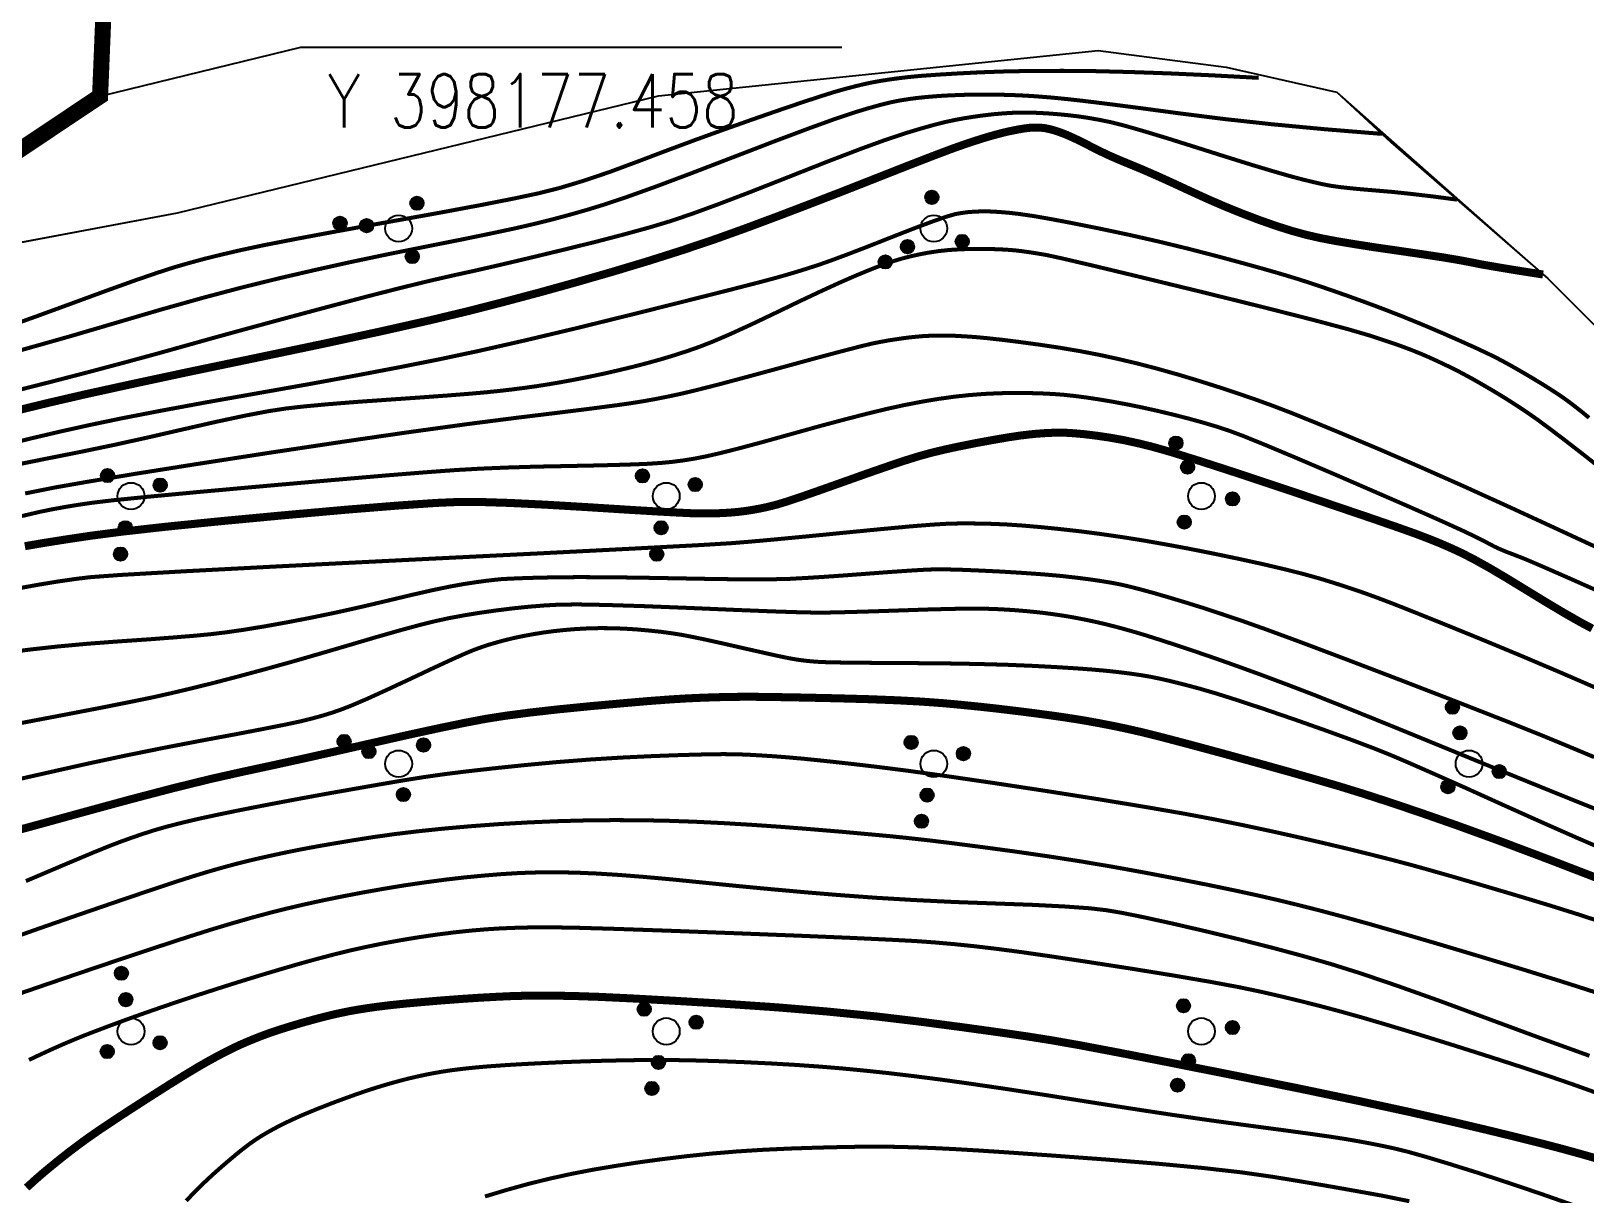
# Model space of a CAD drawing. Extents: x 396500 to 398250, y 1005980 to 1008200.
# Drawn here: x 398176.17 to 398205.2, y 1007876 to 1007897.73 of the extents above; entities that cross this region are included whole.
import ezdxf
from ezdxf.enums import TextEntityAlignment as Align

# ---------------------------------------------------------------- set-up
doc = ezdxf.new("R2010")
doc.units = 0
doc.header["$LTSCALE"] = 0.5
doc.layers.get('0').update_dxf_attribs({"linetype": 'CONTINUOUS'})
doc.layers.add('ASSIST', color=7, linetype='CONTINUOUS', plot=False)
for name, color, linetype in [('DGX', 2, 'CONTINUOUS'), ('DMTZ', 3, 'CONTINUOUS'), ('ZBTZ', 3, 'CONTINUOUS'), ('用地红线', 1, 'CONTINUOUS')]:
    doc.layers.add(name, color=color, linetype=linetype)
doc.styles.add('HZ', font='rs.shx', dxfattribs={"width": 0.8, "bigfont": 'hztxt.shx'})
doc.linetypes.add('10421', pattern='A,2,[150,AAA.SHX,S=1,R=0,X=0,Y=1],1e-11', length=2)
doc.linetypes.add('1161', pattern='A,0,[149,AAA.SHX,S=0.15,R=0,X=0,Y=0],-1.6', length=1.6)

# ---------------------------------------------------------------- blocks, each defined once
blk = doc.blocks.new('*U110')
at = {"linetype": 'Continuous'}
for points in [[(-0.238, 2.277), (-0.202, 2.053), (-0.202, 2.347)], [(-0.202, 2.347), (-0.147, 1.998), (-0.147, 2.402)], [(-0.147, 1.998), (-0.202, 2.347), (-0.202, 2.053)], [(-0.147, 2.402), (-0.077, 1.962), (-0.077, 2.438)], [(-0.077, 1.962), (-0.147, 2.402), (-0.147, 1.998)], [(-0.077, 2.438), (0, 1.95), (0, 2.45)], [(0, 1.95), (-0.077, 2.438), (-0.077, 1.962)], [(0, 2.45), (0.077, 1.962), (0.077, 2.438)], [(0.077, 1.962), (0, 2.45), (0, 1.95)], [(0.077, 2.438), (0.147, 1.998), (0.147, 2.402)], [(0.147, 1.998), (0.077, 2.438), (0.077, 1.962)], [(0.147, 2.402), (0.202, 2.053), (0.202, 2.347)], [(0.202, 2.053), (0.147, 2.402), (0.147, 1.998)], [(0.202, 2.347), (0.238, 2.123), (0.238, 2.277)], [(0.238, 2.123), (0.202, 2.347), (0.202, 2.053)], [(-0.25, 2.2), (-0.238, 2.123), (-0.238, 2.277)], [(-0.202, 2.053), (-0.238, 2.277), (-0.238, 2.123)], [(0.25, 2.2), (0.238, 2.277), (0.238, 2.123)]]:
    blk.add_solid(points, dxfattribs=at)
blk = doc.blocks.new('*U109')
at = {"linetype": 'Continuous'}
for points in [[(-0.25, 1.2), (-0.238, 1.123), (-0.238, 1.277)], [(-0.238, 1.277), (-0.202, 1.053), (-0.202, 1.347)], [(-0.202, 1.053), (-0.238, 1.277), (-0.238, 1.123)], [(-0.202, 1.347), (-0.147, 0.998), (-0.147, 1.402)], [(-0.147, 0.998), (-0.202, 1.347), (-0.202, 1.053)], [(-0.147, 1.402), (-0.077, 0.962), (-0.077, 1.438)], [(-0.077, 0.962), (-0.147, 1.402), (-0.147, 0.998)], [(-0.077, 1.438), (0, 0.95), (0, 1.45)], [(0, 0.95), (-0.077, 1.438), (-0.077, 0.962)], [(0, 1.45), (0.077, 0.962), (0.077, 1.438)], [(0.077, 0.962), (0, 1.45), (0, 0.95)], [(0.077, 1.438), (0.147, 0.998), (0.147, 1.402)], [(0.147, 0.998), (0.077, 1.438), (0.077, 0.962)], [(0.147, 1.402), (0.202, 1.053), (0.202, 1.347)], [(0.202, 1.053), (0.147, 1.402), (0.147, 0.998)], [(0.202, 1.347), (0.238, 1.123), (0.238, 1.277)], [(0.238, 1.123), (0.202, 1.347), (0.202, 1.053)], [(0.25, 1.2), (0.238, 1.277), (0.238, 1.123)]]:
    blk.add_solid(points, dxfattribs=at)
blk = doc.blocks.new('*U108')
at = {"linetype": 'Continuous'}
for points in [[(-1.25, -0.6), (-1.238, -0.677), (-1.238, -0.523)], [(-1.238, -0.523), (-1.202, -0.747), (-1.202, -0.453)], [(-1.202, -0.747), (-1.238, -0.523), (-1.238, -0.677)], [(-1.202, -0.453), (-1.147, -0.802), (-1.147, -0.398)], [(-1.147, -0.802), (-1.202, -0.453), (-1.202, -0.747)], [(-1.147, -0.398), (-1.077, -0.838), (-1.077, -0.362)], [(-1.077, -0.838), (-1.147, -0.398), (-1.147, -0.802)], [(-1.077, -0.362), (-1, -0.85), (-1, -0.35)], [(-1, -0.85), (-1.077, -0.362), (-1.077, -0.838)], [(-1, -0.35), (-0.923, -0.838), (-0.923, -0.362)], [(-0.923, -0.838), (-1, -0.35), (-1, -0.85)], [(-0.923, -0.362), (-0.853, -0.802), (-0.853, -0.398)], [(-0.853, -0.802), (-0.923, -0.362), (-0.923, -0.838)], [(-0.853, -0.398), (-0.798, -0.747), (-0.798, -0.453)], [(-0.798, -0.747), (-0.853, -0.398), (-0.853, -0.802)], [(-0.798, -0.453), (-0.762, -0.677), (-0.762, -0.523)], [(-0.762, -0.677), (-0.798, -0.453), (-0.798, -0.747)], [(-0.75, -0.6), (-0.762, -0.523), (-0.762, -0.677)]]:
    blk.add_solid(points, dxfattribs=at)
blk = doc.blocks.new('*U107')
at = {"linetype": 'Continuous'}
for points in [[(0.75, -0.6), (0.762, -0.677), (0.762, -0.523)], [(0.762, -0.523), (0.798, -0.747), (0.798, -0.453)], [(0.798, -0.747), (0.762, -0.523), (0.762, -0.677)], [(0.798, -0.453), (0.853, -0.802), (0.853, -0.398)], [(0.853, -0.802), (0.798, -0.453), (0.798, -0.747)], [(0.853, -0.398), (0.923, -0.838), (0.923, -0.362)], [(0.923, -0.838), (0.853, -0.398), (0.853, -0.802)], [(0.923, -0.362), (1, -0.85), (1, -0.35)], [(1, -0.85), (0.923, -0.362), (0.923, -0.838)], [(1, -0.35), (1.077, -0.838), (1.077, -0.362)], [(1.077, -0.838), (1, -0.35), (1, -0.85)], [(1.077, -0.362), (1.147, -0.802), (1.147, -0.398)], [(1.147, -0.802), (1.077, -0.362), (1.077, -0.838)], [(1.147, -0.398), (1.202, -0.747), (1.202, -0.453)], [(1.202, -0.747), (1.147, -0.398), (1.147, -0.802)], [(1.202, -0.453), (1.238, -0.677), (1.238, -0.523)], [(1.238, -0.677), (1.202, -0.453), (1.202, -0.747)], [(1.25, -0.6), (1.238, -0.523), (1.238, -0.677)]]:
    blk.add_solid(points, dxfattribs=at)
blk = doc.blocks.new('gc160')
for centre, radius in [((0, 2.2), 0.25), ((0, 1.2), 0.25), ((0, 0), 0.5), ((-1, -0.6), 0.25), ((1, -0.6), 0.25)]:
    blk.add_circle(centre, radius)
at = {"linetype": 'Continuous'}
for name in ['*U110', '*U109', '*U108', '*U107']:
    blk.add_blockref(name, (0, 0), dxfattribs=at)

msp = doc.modelspace()

# ---------------------------------------------------------------- linework, layer by layer
at = {"layer": 'ASSIST', "linetype": '1161', "flags": 128}
msp.add_lwpolyline([(398142.02, 1007800), (398142.399, 1007801.54), (398142.633, 1007802.773), (398142.931, 1007803.579), (398144.715, 1007805.754), (398145.584, 1007806.956), (398146.799, 1007807.848), (398147.861, 1007808.093), (398149.129, 1007808.343), (398150.764, 1007808.784), (398151.939, 1007809.304), (398152.806, 1007810.069), (398152.944, 1007810.789), (398152.788, 1007811.606), (398151.833, 1007813.402), (398150.283, 1007816.089), (398149.271, 1007817.523), (398148.366, 1007819.301), (398147.802, 1007820.892), (398147.709, 1007822.194), (398147.751, 1007823.22), (398147.993, 1007825.125), (398148.563, 1007828.764), (398148.89, 1007831.01), (398148.677, 1007833.131), (398148.356, 1007835.297), (398148.501, 1007837.554), (398148.576, 1007837.886), (398149.025, 1007838.785), (398149.904, 1007840.345), (398150.85, 1007841.759), (398152.198, 1007842.928), (398153.283, 1007843.843), (398154.353, 1007844.354), (398156.242, 1007844.174), (398157.251, 1007844.031), (398159.807, 1007843.503), (398162.288, 1007842.879), (398163.871, 1007842.482), (398165.328, 1007841.983), (398166.696, 1007841.514), (398168.45, 1007840.912), (398173.781, 1007839.09), (398176.049, 1007838.337), (398178.161, 1007837.694), (398180.78, 1007836.928), (398182.566, 1007836.552), (398184.62, 1007836.189), (398186.394, 1007835.99), (398187.912, 1007836.12), (398189.201, 1007837.141), (398189.776, 1007838.251), (398190.12, 1007840.29), (398190.17, 1007842.598), (398190.403, 1007844.951), (398189.043, 1007847.627), (398186.439, 1007850.026), (398182.225, 1007851.659), (398179.103, 1007852.385), (398176.647, 1007852.937), (398174.727, 1007853.334), (398173.11, 1007853.669), (398168.439, 1007854.649), (398165.563, 1007855.29), (398158.789, 1007856.801), (398153.979, 1007858.808), (398149.396, 1007860.72), (398144.127, 1007864.7), (398142.759, 1007865.981), (398141.282, 1007867.363), (398140.55, 1007868.563), (398140.208, 1007869.78), (398140.511, 1007870.688), (398141.35, 1007871.773), (398142.86, 1007872.958), (398144.688, 1007874.352), (398146.121, 1007875.954), (398147.886, 1007878.704), (398148.807, 1007881.026), (398149.69, 1007882.6), (398150.822, 1007883.944), (398152.833, 1007885.552), (398155.084, 1007887.155), (398157.453, 1007888.399), (398159.821, 1007889.906), (398164.065, 1007891.774), (398167.151, 1007892.546), (398170.237, 1007892.763), (398172.231, 1007893.077), (398178.906, 1007894.329), (398187.893, 1007896.515), (398196.105, 1007897.363), (398198.497, 1007897.051), (398200.566, 1007896.587), (398204.507, 1007893.102), (398206.423, 1007891.187), (398209.498, 1007887.729), (398210.612, 1007887.806), (398213.195, 1007888.289), (398215.918, 1007889.203), (398220.573, 1007891.299), (398223.366, 1007894.936), (398225.772, 1007898.967), (398226.909, 1007900.593), (398227.45, 1007901.366), (398230.002, 1007904.286), (398230.914, 1007907.707), (398230.508, 1007910.965), (398230.735, 1007912.853), (398231.346, 1007914.53), (398231.704, 1007915.899), (398231.592, 1007917.4), (398230.516, 1007919.105), (398228.421, 1007920.266), (398226.188, 1007921.034), (398222.702, 1007920.758), (398220.157, 1007919.683), (398213.382, 1007916.314), (398211.653, 1007915.256), (398209.807, 1007914.296), (398207.213, 1007913.194), (398202.736, 1007911.958), (398198.513, 1007911.002), (398193.866, 1007910.829), (398191.118, 1007910.959), (398186.311, 1007911.089), (398183.26, 1007910.44), (398179.978, 1007908.815), (398175.69, 1007907.289), (398170.96, 1007906.391), (398164.865, 1007905.89), (398161.238, 1007904.319), (398157.823, 1007902.535), (398156.043, 1007901.477), (398153.127, 1007900.483), (398149.688, 1007899.603), (398147.117, 1007899.74), (398147.354, 1007906.259), (398146.727, 1007907.847), (398146.513, 1007910.403), (398146.692, 1007913.316), (398146.601, 1007914.543), (398146.316, 1007915.086), (398146.17, 1007915.27), (398146.043, 1007915.397), (398143.818, 1007916.025), (398133.841, 1007918.172), (398117.646, 1007921.722), (398115.495, 1007921.191), (398113.43, 1007918.324), (398111.271, 1007914.72), (398111.659, 1007911.426), (398111.138, 1007910.755), (398109.996, 1007910.755), (398105.411, 1007912.155), (398094.726, 1007914.446), (398089.329, 1007915.756), (398084.446, 1007917.001), (398081.014, 1007918.354), (398077.754, 1007918.158), (398074.291, 1007917.473), (398072.136, 1007917.258), (398058.971, 1007918.699), (398029.655, 1007921.908), (398021.04, 1007925.602), (398010.909, 1007927.444), (398008.421, 1007927.59), (398003.074, 1007927.335), (398001.194, 1007927.455), (398000.225, 1007927.796), (398000.036, 1007927.87)], dxfattribs=at)
at = {"layer": 'DGX', "linetype": 'Continuous', "const_width": 0.075}
for points in [[(398199.106, 1007896.853), (398198.233, 1007896.9), (398197.433, 1007896.936), (398196.707, 1007896.962), (398196.055, 1007896.978), (398195.459, 1007896.984), (398194.901, 1007896.983), (398194.38, 1007896.973), (398193.897, 1007896.956), (398193.467, 1007896.934), (398193.104, 1007896.912), (398192.81, 1007896.891), (398192.583, 1007896.87), (398192.395, 1007896.848), (398192.218, 1007896.824), (398192.052, 1007896.798), (398191.896, 1007896.77), (398191.739, 1007896.737), (398191.566, 1007896.695), (398191.378, 1007896.646), (398191.175, 1007896.588), (398190.922, 1007896.509), (398190.587, 1007896.399), (398190.169, 1007896.257), (398189.668, 1007896.083), (398189.125, 1007895.891), (398188.581, 1007895.694), (398188.037, 1007895.492), (398187.492, 1007895.285), (398186.969, 1007895.091), (398186.488, 1007894.929), (398186.05, 1007894.797), (398185.655, 1007894.697), (398185.199, 1007894.6), (398184.58, 1007894.478), (398183.798, 1007894.332), (398182.852, 1007894.162), (398181.908, 1007893.991), (398181.131, 1007893.846), (398180.52, 1007893.727), (398180.076, 1007893.632), (398179.728, 1007893.551), (398179.405, 1007893.471), (398179.107, 1007893.39), (398178.835, 1007893.311), (398178.523, 1007893.21), (398178.105, 1007893.066), (398177.581, 1007892.878), (398176.952, 1007892.647), (398176.312, 1007892.413), (398175.758, 1007892.214)], [(398201.407, 1007895.806), (398200.354, 1007895.892), (398199.374, 1007895.984), (398198.468, 1007896.083), (398197.636, 1007896.188), (398196.905, 1007896.286), (398196.304, 1007896.364), (398195.832, 1007896.422), (398195.489, 1007896.46), (398195.221, 1007896.486), (398194.973, 1007896.506), (398194.746, 1007896.521), (398194.539, 1007896.53), (398194.342, 1007896.536), (398194.148, 1007896.54), (398193.956, 1007896.541), (398193.765, 1007896.539), (398193.579, 1007896.535), (398193.398, 1007896.528), (398193.222, 1007896.52), (398193.052, 1007896.508), (398192.887, 1007896.494), (398192.724, 1007896.477), (398192.564, 1007896.456), (398192.407, 1007896.431), (398192.235, 1007896.397), (398192.031, 1007896.346), (398191.794, 1007896.28), (398191.525, 1007896.198), (398191.169, 1007896.078), (398190.672, 1007895.898), (398190.034, 1007895.658), (398189.254, 1007895.358), (398188.47, 1007895.057), (398187.816, 1007894.812), (398187.291, 1007894.624), (398186.898, 1007894.492), (398186.569, 1007894.391), (398186.24, 1007894.297), (398185.912, 1007894.209), (398185.584, 1007894.127), (398185.211, 1007894.041), (398184.746, 1007893.942), (398184.191, 1007893.828), (398183.546, 1007893.7), (398182.856, 1007893.562), (398182.171, 1007893.418), (398181.489, 1007893.267), (398180.811, 1007893.11), (398180.113, 1007892.938), (398179.374, 1007892.742), (398178.594, 1007892.523), (398177.771, 1007892.281), (398176.896, 1007892.024), (398175.958, 1007891.759)], [(398175.65, 1007890.949), (398176.495, 1007891.162), (398177.243, 1007891.356), (398177.916, 1007891.535), (398178.513, 1007891.697), (398179.035, 1007891.843), (398179.563, 1007891.991), (398180.178, 1007892.16), (398180.881, 1007892.351), (398181.671, 1007892.563), (398182.446, 1007892.768), (398183.103, 1007892.936), (398183.641, 1007893.067), (398184.061, 1007893.163), (398184.46, 1007893.25), (398184.935, 1007893.359), (398185.486, 1007893.489), (398186.112, 1007893.64), (398186.736, 1007893.794), (398187.278, 1007893.936), (398187.739, 1007894.063), (398188.118, 1007894.177), (398188.511, 1007894.31), (398189.015, 1007894.494), (398189.628, 1007894.728), (398190.352, 1007895.013), (398191.071, 1007895.297), (398191.67, 1007895.526), (398192.149, 1007895.7), (398192.509, 1007895.82), (398192.792, 1007895.905), (398193.042, 1007895.975), (398193.259, 1007896.03), (398193.443, 1007896.069), (398193.612, 1007896.1), (398193.785, 1007896.127), (398193.96, 1007896.151), (398194.139, 1007896.172), (398194.318, 1007896.188), (398194.492, 1007896.199), (398194.662, 1007896.204), (398194.828, 1007896.203), (398194.995, 1007896.198), (398195.169, 1007896.188), (398195.351, 1007896.174), (398195.54, 1007896.156), (398195.733, 1007896.133), (398195.928, 1007896.104), (398196.126, 1007896.069), (398196.326, 1007896.028), (398196.58, 1007895.965), (398196.938, 1007895.863), (398197.402, 1007895.723), (398197.97, 1007895.544), (398198.544, 1007895.362), (398199.023, 1007895.213), (398199.408, 1007895.098), (398199.698, 1007895.015), (398199.927, 1007894.954), (398200.128, 1007894.905), (398200.3, 1007894.866), (398200.444, 1007894.838), (398200.595, 1007894.816), (398200.787, 1007894.794), (398201.021, 1007894.771), (398201.296, 1007894.748), (398201.613, 1007894.721), (398201.97, 1007894.683), (398202.369, 1007894.636), (398202.808, 1007894.578)], [(398175.587, 1007889.973), (398176.158, 1007890.114), (398176.719, 1007890.246), (398177.269, 1007890.368), (398177.873, 1007890.494), (398178.596, 1007890.634), (398179.438, 1007890.79), (398180.398, 1007890.96), (398181.375, 1007891.133), (398182.267, 1007891.297), (398183.075, 1007891.451), (398183.799, 1007891.595), (398184.537, 1007891.752), (398185.386, 1007891.945), (398186.347, 1007892.173), (398187.421, 1007892.438), (398188.434, 1007892.692), (398189.217, 1007892.89), (398189.769, 1007893.032), (398190.091, 1007893.118), (398190.295, 1007893.176), (398190.496, 1007893.236), (398190.694, 1007893.298), (398190.889, 1007893.361), (398191.118, 1007893.442), (398191.42, 1007893.554), (398191.795, 1007893.698), (398192.243, 1007893.875), (398192.681, 1007894.046), (398193.026, 1007894.175), (398193.278, 1007894.262), (398193.436, 1007894.307), (398193.552, 1007894.328), (398193.675, 1007894.344), (398193.806, 1007894.354), (398193.944, 1007894.358), (398194.094, 1007894.356), (398194.26, 1007894.347), (398194.441, 1007894.332), (398194.638, 1007894.309), (398194.887, 1007894.273), (398195.221, 1007894.215), (398195.643, 1007894.135), (398196.15, 1007894.033), (398196.699, 1007893.917), (398197.243, 1007893.793), (398197.782, 1007893.662), (398198.316, 1007893.524), (398198.813, 1007893.39), (398199.24, 1007893.271), (398199.596, 1007893.168), (398199.883, 1007893.08), (398200.146, 1007892.994), (398200.435, 1007892.896), (398200.749, 1007892.786), (398201.088, 1007892.664), (398201.442, 1007892.532), (398201.8, 1007892.392), (398202.163, 1007892.244), (398202.53, 1007892.088), (398202.871, 1007891.938), (398203.156, 1007891.81), (398203.385, 1007891.702), (398203.558, 1007891.617), (398203.708, 1007891.537), (398203.868, 1007891.448), (398204.039, 1007891.35), (398204.22, 1007891.243), (398204.395, 1007891.137), (398204.551, 1007891.039), (398204.686, 1007890.951), (398204.801, 1007890.873), (398204.91, 1007890.794), (398205.025, 1007890.706), (398205.148, 1007890.609), (398205.278, 1007890.502)], [(398205.552, 1007889.517), (398205.157, 1007889.827), (398204.821, 1007890.087), (398204.543, 1007890.298), (398204.324, 1007890.46), (398204.13, 1007890.596), (398203.927, 1007890.731), (398203.716, 1007890.866), (398203.497, 1007890.999), (398203.282, 1007891.125), (398203.085, 1007891.237), (398202.904, 1007891.335), (398202.741, 1007891.419), (398202.586, 1007891.494), (398202.431, 1007891.567), (398202.277, 1007891.637), (398202.123, 1007891.703), (398201.949, 1007891.773), (398201.737, 1007891.852), (398201.485, 1007891.938), (398201.195, 1007892.034), (398200.764, 1007892.16), (398200.088, 1007892.34), (398199.168, 1007892.574), (398198.004, 1007892.862), (398196.86, 1007893.14), (398195.999, 1007893.347), (398195.421, 1007893.482), (398195.126, 1007893.546), (398194.976, 1007893.571), (398194.829, 1007893.594), (398194.687, 1007893.614), (398194.549, 1007893.63), (398194.4, 1007893.642), (398194.224, 1007893.651), (398194.021, 1007893.656), (398193.792, 1007893.657), (398193.556, 1007893.651), (398193.334, 1007893.638), (398193.126, 1007893.616), (398192.933, 1007893.587), (398192.752, 1007893.552), (398192.583, 1007893.514), (398192.426, 1007893.473), (398192.281, 1007893.429), (398192.128, 1007893.377), (398191.951, 1007893.31), (398191.748, 1007893.229), (398191.521, 1007893.134), (398191.25, 1007893.015), (398190.919, 1007892.863), (398190.526, 1007892.678), (398190.073, 1007892.459), (398189.622, 1007892.244), (398189.235, 1007892.067), (398188.912, 1007891.928), (398188.654, 1007891.827), (398188.424, 1007891.747), (398188.183, 1007891.669), (398187.934, 1007891.594), (398187.675, 1007891.522), (398187.409, 1007891.453), (398187.142, 1007891.389), (398186.873, 1007891.327), (398186.602, 1007891.27), (398186.336, 1007891.217), (398186.084, 1007891.17), (398185.845, 1007891.129), (398185.619, 1007891.093), (398185.395, 1007891.062), (398185.162, 1007891.032), (398184.92, 1007891.004), (398184.669, 1007890.978), (398184.362, 1007890.951), (398183.956, 1007890.919), (398183.449, 1007890.882), (398182.843, 1007890.84), (398182.231, 1007890.797), (398181.71, 1007890.755), (398181.28, 1007890.715), (398180.941, 1007890.677), (398180.601, 1007890.625), (398180.167, 1007890.542), (398179.641, 1007890.43), (398179.022, 1007890.289), (398178.363, 1007890.137), (398177.719, 1007889.995), (398177.089, 1007889.864), (398176.474, 1007889.742), (398175.872, 1007889.621)], [(398176.059, 1007889.089), (398176.632, 1007889.203), (398177.266, 1007889.314), (398178.14, 1007889.459), (398179.254, 1007889.636), (398180.608, 1007889.846), (398182.005, 1007890.056), (398183.245, 1007890.236), (398184.329, 1007890.385), (398185.256, 1007890.504), (398186.027, 1007890.598), (398186.641, 1007890.675), (398187.098, 1007890.735), (398187.399, 1007890.778), (398187.623, 1007890.814), (398187.85, 1007890.855), (398188.08, 1007890.901), (398188.314, 1007890.951), (398188.608, 1007891.021), (398189.02, 1007891.126), (398189.549, 1007891.267), (398190.197, 1007891.443), (398190.833, 1007891.617), (398191.329, 1007891.749), (398191.684, 1007891.841), (398191.898, 1007891.892), (398192.045, 1007891.921), (398192.195, 1007891.948), (398192.351, 1007891.972), (398192.51, 1007891.995), (398192.669, 1007892.013), (398192.825, 1007892.027), (398192.976, 1007892.035), (398193.124, 1007892.039), (398193.276, 1007892.038), (398193.442, 1007892.033), (398193.621, 1007892.023), (398193.814, 1007892.01), (398194.038, 1007891.989), (398194.31, 1007891.959), (398194.63, 1007891.919), (398194.999, 1007891.869), (398195.388, 1007891.811), (398195.766, 1007891.747), (398196.135, 1007891.676), (398196.493, 1007891.598), (398196.851, 1007891.513), (398197.218, 1007891.417), (398197.594, 1007891.311), (398197.98, 1007891.195), (398198.358, 1007891.075), (398198.712, 1007890.958), (398199.042, 1007890.845), (398199.348, 1007890.734), (398199.693, 1007890.602), (398200.138, 1007890.423), (398200.685, 1007890.197), (398201.334, 1007889.924), (398202.075, 1007889.604), (398202.904, 1007889.237), (398203.818, 1007888.822), (398204.819, 1007888.36), (398205.765, 1007887.922)], [(398175.997, 1007888.666), (398176.334, 1007888.745), (398176.564, 1007888.792), (398176.8, 1007888.835), (398177.043, 1007888.875), (398177.293, 1007888.912), (398177.686, 1007888.959), (398178.359, 1007889.027), (398179.311, 1007889.117), (398180.543, 1007889.228), (398181.795, 1007889.338), (398182.807, 1007889.425), (398183.58, 1007889.487), (398184.113, 1007889.526), (398184.554, 1007889.551), (398185.051, 1007889.572), (398185.605, 1007889.589), (398186.215, 1007889.601), (398186.8, 1007889.613), (398187.279, 1007889.626), (398187.653, 1007889.64), (398187.921, 1007889.657), (398188.136, 1007889.677), (398188.353, 1007889.705), (398188.57, 1007889.74), (398188.788, 1007889.783), (398189.05, 1007889.843), (398189.397, 1007889.931), (398189.831, 1007890.047), (398190.351, 1007890.192), (398190.885, 1007890.341), (398191.364, 1007890.469), (398191.787, 1007890.578), (398192.154, 1007890.667), (398192.487, 1007890.74), (398192.808, 1007890.802), (398193.116, 1007890.854), (398193.411, 1007890.895), (398193.699, 1007890.926), (398193.984, 1007890.948), (398194.266, 1007890.961), (398194.545, 1007890.966), (398194.81, 1007890.964), (398195.052, 1007890.957), (398195.271, 1007890.946), (398195.467, 1007890.931), (398195.662, 1007890.91), (398195.879, 1007890.882), (398196.118, 1007890.846), (398196.378, 1007890.802), (398196.654, 1007890.751), (398196.937, 1007890.693), (398197.229, 1007890.628), (398197.528, 1007890.556), (398197.819, 1007890.481), (398198.085, 1007890.407), (398198.326, 1007890.335), (398198.543, 1007890.264), (398198.821, 1007890.16), (398199.245, 1007889.988), (398199.814, 1007889.749), (398200.53, 1007889.443), (398201.254, 1007889.129), (398201.85, 1007888.87), (398202.317, 1007888.664), (398202.656, 1007888.512), (398202.908, 1007888.397), (398203.116, 1007888.298), (398203.28, 1007888.217), (398203.399, 1007888.154), (398203.502, 1007888.1), (398203.615, 1007888.047), (398203.739, 1007887.995), (398203.873, 1007887.945), (398204.087, 1007887.861), (398204.449, 1007887.706), (398204.959, 1007887.482), (398205.617, 1007887.189)], [(398205.631, 1007885.359), (398204.771, 1007885.732), (398203.975, 1007886.07), (398203.244, 1007886.373), (398202.6, 1007886.635), (398202.066, 1007886.85), (398201.642, 1007887.018), (398201.327, 1007887.138), (398201.065, 1007887.233), (398200.798, 1007887.324), (398200.527, 1007887.412), (398200.251, 1007887.497), (398199.947, 1007887.582), (398199.59, 1007887.672), (398199.182, 1007887.768), (398198.721, 1007887.869), (398198.245, 1007887.968), (398197.791, 1007888.058), (398197.359, 1007888.138), (398196.949, 1007888.21), (398196.552, 1007888.273), (398196.159, 1007888.33), (398195.769, 1007888.381), (398195.383, 1007888.424), (398195.017, 1007888.461), (398194.687, 1007888.489), (398194.392, 1007888.509), (398194.132, 1007888.52), (398193.897, 1007888.526), (398193.677, 1007888.528), (398193.472, 1007888.527), (398193.281, 1007888.522), (398193.025, 1007888.507), (398192.621, 1007888.475), (398192.071, 1007888.424), (398191.373, 1007888.356), (398190.663, 1007888.286), (398190.075, 1007888.23), (398189.608, 1007888.188), (398189.264, 1007888.16), (398188.676, 1007888.124), (398187.48, 1007888.061), (398185.675, 1007887.969), (398183.261, 1007887.85), (398180.849, 1007887.729), (398179.049, 1007887.635), (398177.86, 1007887.567), (398177.283, 1007887.525), (398176.999, 1007887.491), (398176.688, 1007887.446), (398176.351, 1007887.391), (398175.988, 1007887.326)], [(398205.374, 1007884.162), (398204.92, 1007884.352), (398204.4, 1007884.567), (398203.706, 1007884.844), (398202.837, 1007885.184), (398201.794, 1007885.587), (398200.758, 1007885.983), (398199.91, 1007886.303), (398199.25, 1007886.546), (398198.78, 1007886.713), (398198.411, 1007886.837), (398198.061, 1007886.952), (398197.727, 1007887.056), (398197.41, 1007887.151), (398197.124, 1007887.234), (398196.878, 1007887.301), (398196.674, 1007887.353), (398196.512, 1007887.39), (398196.355, 1007887.42), (398196.167, 1007887.451), (398195.949, 1007887.483), (398195.7, 1007887.515), (398195.413, 1007887.547), (398195.078, 1007887.577), (398194.695, 1007887.604), (398194.265, 1007887.63), (398193.848, 1007887.65), (398193.506, 1007887.664), (398193.238, 1007887.67), (398193.044, 1007887.67), (398192.849, 1007887.662), (398192.578, 1007887.646), (398192.23, 1007887.622), (398191.805, 1007887.59), (398191.367, 1007887.557), (398190.979, 1007887.53), (398190.64, 1007887.509), (398190.35, 1007887.493), (398190.021, 1007887.485), (398189.564, 1007887.483), (398188.979, 1007887.489), (398188.265, 1007887.502), (398187.538, 1007887.515), (398186.911, 1007887.523), (398186.385, 1007887.525), (398185.959, 1007887.521), (398185.614, 1007887.514), (398185.332, 1007887.505), (398185.111, 1007887.496), (398184.953, 1007887.487), (398184.814, 1007887.473), (398184.652, 1007887.454), (398184.466, 1007887.428), (398184.256, 1007887.396), (398184.002, 1007887.35), (398183.681, 1007887.284), (398183.295, 1007887.196), (398182.842, 1007887.088), (398182.361, 1007886.974), (398181.888, 1007886.868), (398181.425, 1007886.772), (398180.97, 1007886.684), (398180.543, 1007886.607), (398180.161, 1007886.544), (398179.824, 1007886.495), (398179.534, 1007886.46), (398179.225, 1007886.43), (398178.833, 1007886.398), (398178.359, 1007886.362), (398177.803, 1007886.324), (398177.219, 1007886.28), (398176.662, 1007886.229), (398176.132, 1007886.17), (398175.629, 1007886.104)], [(398175.918, 1007884.787), (398176.786, 1007884.952), (398177.498, 1007885.089), (398178.054, 1007885.2), (398178.455, 1007885.282), (398178.797, 1007885.359), (398179.176, 1007885.449), (398179.591, 1007885.552), (398180.042, 1007885.67), (398180.524, 1007885.8), (398181.029, 1007885.94), (398181.556, 1007886.092), (398182.108, 1007886.254), (398182.63, 1007886.408), (398183.073, 1007886.534), (398183.435, 1007886.632), (398183.717, 1007886.702), (398183.969, 1007886.757), (398184.243, 1007886.808), (398184.539, 1007886.857), (398184.856, 1007886.902), (398185.176, 1007886.942), (398185.479, 1007886.973), (398185.765, 1007886.996), (398186.035, 1007887.011), (398186.384, 1007887.015), (398186.91, 1007887.005), (398187.613, 1007886.983), (398188.492, 1007886.948), (398189.364, 1007886.911), (398190.047, 1007886.884), (398190.54, 1007886.868), (398190.843, 1007886.862), (398191.098, 1007886.864), (398191.445, 1007886.872), (398191.886, 1007886.885), (398192.419, 1007886.903), (398192.952, 1007886.921), (398193.39, 1007886.932), (398193.734, 1007886.937), (398193.983, 1007886.935), (398194.182, 1007886.929), (398194.374, 1007886.919), (398194.561, 1007886.907), (398194.741, 1007886.892), (398194.917, 1007886.875), (398195.088, 1007886.856), (398195.255, 1007886.834), (398195.418, 1007886.81), (398195.58, 1007886.784), (398195.742, 1007886.754), (398195.904, 1007886.722), (398196.067, 1007886.687), (398196.235, 1007886.648), (398196.41, 1007886.604), (398196.592, 1007886.555), (398196.783, 1007886.501), (398197, 1007886.436), (398197.262, 1007886.353), (398197.569, 1007886.253), (398197.92, 1007886.136), (398198.307, 1007886.003), (398198.719, 1007885.857), (398199.156, 1007885.698), (398199.618, 1007885.525), (398200.158, 1007885.318), (398200.827, 1007885.052), (398201.626, 1007884.729), (398202.554, 1007884.349), (398203.591, 1007883.924), (398204.717, 1007883.467), (398205.931, 1007882.979)], [(398205.65, 1007882.396), (398205.056, 1007882.653), (398204.395, 1007882.945), (398203.666, 1007883.272), (398202.964, 1007883.59), (398202.38, 1007883.85), (398201.915, 1007884.054), (398201.569, 1007884.202), (398201.243, 1007884.332), (398200.836, 1007884.486), (398200.349, 1007884.663), (398199.782, 1007884.863), (398199.215, 1007885.058), (398198.726, 1007885.22), (398198.318, 1007885.349), (398197.989, 1007885.445), (398197.715, 1007885.518), (398197.471, 1007885.579), (398197.258, 1007885.628), (398197.075, 1007885.665), (398196.898, 1007885.695), (398196.703, 1007885.723), (398196.49, 1007885.75), (398196.258, 1007885.775), (398195.992, 1007885.799), (398195.675, 1007885.822), (398195.307, 1007885.845), (398194.889, 1007885.867), (398194.412, 1007885.887), (398193.869, 1007885.902), (398193.261, 1007885.913), (398192.586, 1007885.919), (398191.951, 1007885.923), (398191.463, 1007885.927), (398191.121, 1007885.933), (398190.925, 1007885.939), (398190.804, 1007885.947), (398190.686, 1007885.958), (398190.572, 1007885.971), (398190.46, 1007885.987), (398190.315, 1007886.013), (398190.099, 1007886.058), (398189.813, 1007886.122), (398189.455, 1007886.203), (398189.089, 1007886.287), (398188.778, 1007886.356), (398188.521, 1007886.409), (398188.318, 1007886.448), (398188.133, 1007886.477), (398187.932, 1007886.504), (398187.715, 1007886.527), (398187.48, 1007886.548), (398187.24, 1007886.563), (398187.006, 1007886.571), (398186.778, 1007886.572), (398186.556, 1007886.566), (398186.339, 1007886.554), (398186.13, 1007886.537), (398185.928, 1007886.515), (398185.733, 1007886.489), (398185.545, 1007886.458), (398185.363, 1007886.424), (398185.187, 1007886.387), (398185.018, 1007886.346), (398184.856, 1007886.302), (398184.704, 1007886.257), (398184.562, 1007886.209), (398184.429, 1007886.16), (398184.259, 1007886.089), (398184.003, 1007885.974), (398183.662, 1007885.816), (398183.236, 1007885.615), (398182.803, 1007885.413), (398182.445, 1007885.25), (398182.16, 1007885.128), (398181.948, 1007885.046), (398181.77, 1007884.985), (398181.585, 1007884.929), (398181.392, 1007884.877), (398181.192, 1007884.828), (398180.924, 1007884.771), (398180.53, 1007884.693), (398180.01, 1007884.593), (398179.363, 1007884.473), (398178.656, 1007884.337), (398177.952, 1007884.195), (398177.253, 1007884.046), (398176.558, 1007883.89), (398175.886, 1007883.738)], [(398205.496, 1007881.087), (398205.057, 1007881.23), (398204.535, 1007881.394), (398203.928, 1007881.577), (398203.319, 1007881.757), (398202.79, 1007881.912), (398202.341, 1007882.04), (398201.972, 1007882.143), (398201.621, 1007882.236), (398201.228, 1007882.336), (398200.791, 1007882.444), (398200.312, 1007882.558), (398199.809, 1007882.674), (398199.305, 1007882.786), (398198.799, 1007882.894), (398198.291, 1007882.997), (398197.712, 1007883.106), (398196.995, 1007883.23), (398196.139, 1007883.371), (398195.144, 1007883.528), (398194.145, 1007883.68), (398193.276, 1007883.807), (398192.538, 1007883.909), (398191.93, 1007883.986), (398191.421, 1007884.045), (398190.981, 1007884.093), (398190.609, 1007884.131), (398190.306, 1007884.158), (398190.045, 1007884.178), (398189.8, 1007884.194), (398189.571, 1007884.207), (398189.358, 1007884.215), (398189.105, 1007884.218), (398188.757, 1007884.213), (398188.315, 1007884.201), (398187.777, 1007884.181), (398187.188, 1007884.153), (398186.593, 1007884.116), (398185.991, 1007884.069), (398185.383, 1007884.012), (398184.807, 1007883.952), (398184.304, 1007883.895), (398183.874, 1007883.841), (398183.516, 1007883.79), (398183.158, 1007883.733), (398182.727, 1007883.66), (398182.224, 1007883.572), (398181.648, 1007883.47), (398181.064, 1007883.363), (398180.537, 1007883.263), (398180.067, 1007883.171), (398179.654, 1007883.086), (398179.292, 1007883.008), (398178.975, 1007882.933), (398178.703, 1007882.863), (398178.476, 1007882.798), (398178.27, 1007882.732), (398178.061, 1007882.661), (398177.85, 1007882.585), (398177.637, 1007882.504), (398177.32, 1007882.375), (398176.799, 1007882.156), (398176.073, 1007881.847)], [(398205.407, 1007879.765), (398204.758, 1007879.973), (398204.03, 1007880.199), (398203.221, 1007880.444), (398202.427, 1007880.681), (398201.74, 1007880.882), (398201.159, 1007881.049), (398200.686, 1007881.18), (398200.269, 1007881.291), (398199.857, 1007881.396), (398199.45, 1007881.495), (398199.048, 1007881.587), (398198.622, 1007881.679), (398198.14, 1007881.779), (398197.603, 1007881.885), (398197.012, 1007881.998), (398196.392, 1007882.111), (398195.77, 1007882.216), (398195.146, 1007882.313), (398194.519, 1007882.403), (398193.928, 1007882.483), (398193.409, 1007882.55), (398192.962, 1007882.605), (398192.587, 1007882.647), (398192.218, 1007882.685), (398191.788, 1007882.725), (398191.298, 1007882.769), (398190.748, 1007882.815), (398190.176, 1007882.86), (398189.624, 1007882.898), (398189.089, 1007882.93), (398188.573, 1007882.955), (398188.065, 1007882.973), (398187.552, 1007882.983), (398187.035, 1007882.985), (398186.513, 1007882.979), (398185.989, 1007882.965), (398185.462, 1007882.942), (398184.934, 1007882.912), (398184.404, 1007882.873), (398183.89, 1007882.828), (398183.41, 1007882.778), (398182.963, 1007882.724), (398182.55, 1007882.666), (398182.171, 1007882.606), (398181.827, 1007882.549), (398181.517, 1007882.495), (398181.242, 1007882.444), (398180.986, 1007882.393), (398180.734, 1007882.34), (398180.486, 1007882.285), (398180.241, 1007882.228), (398179.994, 1007882.166), (398179.736, 1007882.096), (398179.468, 1007882.019), (398179.189, 1007881.934), (398178.844, 1007881.824), (398178.377, 1007881.668), (398177.787, 1007881.468), (398177.074, 1007881.223), (398176.342, 1007880.969), (398175.695, 1007880.74)], [(398205.286, 1007878.582), (398204.345, 1007878.922), (398203.383, 1007879.277), (398202.47, 1007879.614), (398201.677, 1007879.896), (398201.005, 1007880.124), (398200.454, 1007880.297), (398199.94, 1007880.445), (398199.378, 1007880.596), (398198.77, 1007880.751), (398198.115, 1007880.909), (398197.49, 1007881.054), (398196.97, 1007881.168), (398196.556, 1007881.252), (398196.247, 1007881.304), (398195.926, 1007881.34), (398195.474, 1007881.372), (398194.89, 1007881.402), (398194.174, 1007881.428), (398193.407, 1007881.456), (398192.669, 1007881.492), (398191.959, 1007881.534), (398191.278, 1007881.584), (398190.618, 1007881.639), (398189.972, 1007881.697), (398189.34, 1007881.757), (398188.722, 1007881.819), (398188.139, 1007881.878), (398187.612, 1007881.925), (398187.141, 1007881.962), (398186.725, 1007881.988), (398186.345, 1007882.004), (398185.981, 1007882.011), (398185.632, 1007882.008), (398185.298, 1007881.997), (398184.967, 1007881.977), (398184.625, 1007881.949), (398184.272, 1007881.915), (398183.907, 1007881.873), (398183.535, 1007881.823), (398183.156, 1007881.768), (398182.773, 1007881.705), (398182.384, 1007881.636), (398182.001, 1007881.563), (398181.636, 1007881.489), (398181.288, 1007881.413), (398180.959, 1007881.336), (398180.628, 1007881.253), (398180.279, 1007881.159), (398179.91, 1007881.053), (398179.521, 1007880.936), (398179.073, 1007880.794), (398178.524, 1007880.614), (398177.874, 1007880.398), (398177.123, 1007880.144), (398176.39, 1007879.894), (398175.792, 1007879.688)], [(398205.446, 1007877.88), (398204.97, 1007878.05), (398204.523, 1007878.204), (398204.002, 1007878.377), (398203.407, 1007878.569), (398202.739, 1007878.781), (398202.077, 1007878.987), (398201.501, 1007879.161), (398201.011, 1007879.305), (398200.608, 1007879.417), (398200.248, 1007879.513), (398199.888, 1007879.604), (398199.528, 1007879.691), (398199.168, 1007879.774), (398198.745, 1007879.863), (398198.196, 1007879.965), (398197.521, 1007880.081), (398196.719, 1007880.211), (398195.913, 1007880.336), (398195.224, 1007880.44), (398194.651, 1007880.522), (398194.196, 1007880.582), (398193.805, 1007880.628), (398193.427, 1007880.667), (398193.062, 1007880.699), (398192.71, 1007880.725), (398192.237, 1007880.75), (398191.512, 1007880.784), (398190.534, 1007880.825), (398189.302, 1007880.873), (398188.073, 1007880.919), (398187.097, 1007880.953), (398186.378, 1007880.974), (398185.912, 1007880.982), (398185.582, 1007880.982), (398185.264, 1007880.975), (398184.959, 1007880.963), (398184.668, 1007880.945), (398184.376, 1007880.92), (398184.068, 1007880.887), (398183.746, 1007880.846), (398183.409, 1007880.797), (398183.071, 1007880.741), (398182.745, 1007880.681), (398182.432, 1007880.617), (398182.131, 1007880.55), (398181.827, 1007880.475), (398181.503, 1007880.39), (398181.16, 1007880.295), (398180.797, 1007880.189), (398180.423, 1007880.077), (398180.05, 1007879.962), (398179.677, 1007879.844), (398179.304, 1007879.724), (398178.939, 1007879.603), (398178.589, 1007879.484), (398178.254, 1007879.367), (398177.935, 1007879.253), (398177.64, 1007879.144), (398177.377, 1007879.045), (398177.147, 1007878.956), (398176.95, 1007878.875), (398176.764, 1007878.796), (398176.565, 1007878.708), (398176.354, 1007878.611), (398176.13, 1007878.505)], [(398179.068, 1007875.872), (398179.177, 1007875.988), (398179.294, 1007876.107), (398179.423, 1007876.232), (398179.564, 1007876.363), (398179.718, 1007876.5), (398179.871, 1007876.631), (398180.011, 1007876.749), (398180.139, 1007876.851), (398180.255, 1007876.939), (398180.369, 1007877.019), (398180.492, 1007877.097), (398180.624, 1007877.174), (398180.765, 1007877.25), (398180.912, 1007877.324), (398181.06, 1007877.395), (398181.211, 1007877.463), (398181.363, 1007877.527), (398181.52, 1007877.591), (398181.683, 1007877.655), (398181.852, 1007877.72), (398182.028, 1007877.785), (398182.206, 1007877.849), (398182.382, 1007877.91), (398182.557, 1007877.968), (398182.731, 1007878.022), (398182.902, 1007878.072), (398183.069, 1007878.118), (398183.233, 1007878.16), (398183.393, 1007878.197), (398183.55, 1007878.231), (398183.708, 1007878.261), (398183.865, 1007878.288), (398184.021, 1007878.312), (398184.188, 1007878.333), (398184.375, 1007878.354), (398184.583, 1007878.374), (398184.812, 1007878.392), (398185.072, 1007878.41), (398185.373, 1007878.428), (398185.715, 1007878.445), (398186.098, 1007878.463), (398186.499, 1007878.478), (398186.892, 1007878.49), (398187.279, 1007878.498), (398187.66, 1007878.504), (398188.056, 1007878.504), (398188.491, 1007878.497), (398188.963, 1007878.484), (398189.474, 1007878.464), (398189.988, 1007878.439), (398190.471, 1007878.411), (398190.923, 1007878.379), (398191.344, 1007878.344), (398191.76, 1007878.304), (398192.2, 1007878.257), (398192.663, 1007878.202), (398193.149, 1007878.14), (398193.695, 1007878.064), (398194.336, 1007877.97), (398195.072, 1007877.857), (398195.904, 1007877.725), (398196.756, 1007877.591), (398197.551, 1007877.47), (398198.289, 1007877.364), (398198.971, 1007877.272), (398199.571, 1007877.192), (398200.064, 1007877.125), (398200.45, 1007877.07), (398200.728, 1007877.027), (398200.953, 1007876.988), (398201.176, 1007876.947), (398201.398, 1007876.903), (398201.619, 1007876.856), (398201.882, 1007876.792), (398202.231, 1007876.694), (398202.666, 1007876.563), (398203.188, 1007876.4), (398203.763, 1007876.212), (398204.363, 1007876.009), (398204.986, 1007875.791)]]:
    msp.add_lwpolyline(points, dxfattribs=at)
at = {"layer": 'DGX', "color": 3, "linetype": 'Continuous', "lineweight": -2, "const_width": 0.15}
for points in [[(398204.418, 1007893.179), (398203.962, 1007893.25), (398203.587, 1007893.312), (398203.291, 1007893.363), (398203.077, 1007893.405), (398202.862, 1007893.446), (398202.567, 1007893.496), (398202.192, 1007893.553), (398201.737, 1007893.62), (398201.273, 1007893.687), (398200.871, 1007893.75), (398200.532, 1007893.807), (398200.256, 1007893.86), (398200.002, 1007893.918), (398199.728, 1007893.993), (398199.436, 1007894.085), (398199.126, 1007894.194), (398198.803, 1007894.316), (398198.478, 1007894.448), (398198.149, 1007894.59), (398197.817, 1007894.742), (398197.497, 1007894.89), (398197.206, 1007895.022), (398196.944, 1007895.136), (398196.711, 1007895.233), (398196.502, 1007895.319), (398196.31, 1007895.403), (398196.137, 1007895.485), (398195.982, 1007895.563), (398195.842, 1007895.636), (398195.713, 1007895.699), (398195.594, 1007895.754), (398195.486, 1007895.801), (398195.385, 1007895.839), (398195.29, 1007895.871), (398195.199, 1007895.895), (398195.112, 1007895.913), (398195.024, 1007895.923), (398194.927, 1007895.925), (398194.822, 1007895.919), (398194.709, 1007895.905), (398194.591, 1007895.884), (398194.469, 1007895.86), (398194.345, 1007895.832), (398194.219, 1007895.799), (398194.084, 1007895.762), (398193.937, 1007895.718), (398193.775, 1007895.666), (398193.601, 1007895.608), (398193.362, 1007895.523), (398193.007, 1007895.389), (398192.535, 1007895.206), (398191.948, 1007894.975), (398191.312, 1007894.725), (398190.699, 1007894.488), (398190.108, 1007894.263), (398189.538, 1007894.05), (398188.962, 1007893.843), (398188.351, 1007893.637), (398187.705, 1007893.432), (398187.023, 1007893.227), (398186.332, 1007893.028), (398185.655, 1007892.84), (398184.994, 1007892.664), (398184.348, 1007892.498), (398183.62, 1007892.323), (398182.715, 1007892.119), (398181.633, 1007891.885), (398180.373, 1007891.621), (398179.119, 1007891.36), (398178.058, 1007891.133), (398177.187, 1007890.942), (398176.508, 1007890.785), (398175.945, 1007890.648)], [(398205.337, 1007886.564), (398205.104, 1007886.689), (398204.822, 1007886.85), (398204.491, 1007887.047), (398204.111, 1007887.279), (398203.733, 1007887.51), (398203.408, 1007887.702), (398203.134, 1007887.854), (398202.913, 1007887.968), (398202.712, 1007888.062), (398202.498, 1007888.155), (398202.27, 1007888.247), (398202.03, 1007888.338), (398201.693, 1007888.458), (398201.175, 1007888.637), (398200.476, 1007888.874), (398199.597, 1007889.171), (398198.713, 1007889.465), (398198.003, 1007889.695), (398197.466, 1007889.862), (398197.102, 1007889.965), (398196.831, 1007890.031), (398196.57, 1007890.087), (398196.319, 1007890.132), (398196.08, 1007890.167), (398195.859, 1007890.194), (398195.667, 1007890.212), (398195.503, 1007890.222), (398195.367, 1007890.225), (398195.241, 1007890.221), (398195.109, 1007890.215), (398194.97, 1007890.205), (398194.824, 1007890.191), (398194.651, 1007890.17), (398194.429, 1007890.137), (398194.16, 1007890.091), (398193.842, 1007890.033), (398193.518, 1007889.969), (398193.228, 1007889.906), (398192.973, 1007889.844), (398192.752, 1007889.783), (398192.511, 1007889.708), (398192.197, 1007889.603), (398191.808, 1007889.468), (398191.346, 1007889.304), (398190.895, 1007889.144), (398190.54, 1007889.02), (398190.28, 1007888.934), (398190.116, 1007888.884), (398190, 1007888.854), (398189.882, 1007888.826), (398189.763, 1007888.802), (398189.642, 1007888.78), (398189.519, 1007888.761), (398189.392, 1007888.745), (398189.262, 1007888.733), (398189.128, 1007888.724), (398188.989, 1007888.718), (398188.847, 1007888.715), (398188.7, 1007888.715), (398188.549, 1007888.717), (398188.309, 1007888.728), (398187.896, 1007888.75), (398187.31, 1007888.785), (398186.551, 1007888.833), (398185.769, 1007888.879), (398185.115, 1007888.911), (398184.589, 1007888.928), (398184.191, 1007888.931), (398183.734, 1007888.911), (398183.031, 1007888.863), (398182.084, 1007888.787), (398180.892, 1007888.681), (398179.68, 1007888.567), (398178.673, 1007888.465), (398177.871, 1007888.375), (398177.274, 1007888.297), (398176.808, 1007888.227), (398176.402, 1007888.163), (398176.053, 1007888.103)], [(398205.699, 1007881.798), (398204.545, 1007882.243), (398203.581, 1007882.606), (398202.808, 1007882.887), (398202.162, 1007883.113), (398201.58, 1007883.31), (398201.062, 1007883.478), (398200.608, 1007883.618), (398200.155, 1007883.75), (398199.64, 1007883.897), (398199.063, 1007884.058), (398198.425, 1007884.234), (398197.809, 1007884.4), (398197.3, 1007884.534), (398196.898, 1007884.634), (398196.602, 1007884.701), (398196.365, 1007884.75), (398196.137, 1007884.794), (398195.918, 1007884.834), (398195.708, 1007884.869), (398195.484, 1007884.904), (398195.225, 1007884.941), (398194.929, 1007884.981), (398194.596, 1007885.023), (398194.246, 1007885.065), (398193.896, 1007885.104), (398193.547, 1007885.139), (398193.198, 1007885.171), (398192.812, 1007885.199), (398192.349, 1007885.224), (398191.809, 1007885.245), (398191.193, 1007885.262), (398190.591, 1007885.275), (398190.095, 1007885.284), (398189.705, 1007885.289), (398189.42, 1007885.289), (398189.185, 1007885.286), (398188.942, 1007885.28), (398188.691, 1007885.271), (398188.434, 1007885.26), (398188.124, 1007885.241), (398187.719, 1007885.211), (398187.217, 1007885.168), (398186.618, 1007885.114), (398186.012, 1007885.054), (398185.483, 1007884.994), (398185.034, 1007884.935), (398184.662, 1007884.877), (398184.284, 1007884.805), (398183.814, 1007884.708), (398183.251, 1007884.586), (398182.595, 1007884.438), (398181.913, 1007884.282), (398181.271, 1007884.138), (398180.668, 1007884.006), (398180.106, 1007883.885), (398179.511, 1007883.751), (398178.812, 1007883.579), (398178.01, 1007883.369), (398177.104, 1007883.122), (398176.162, 1007882.863), (398175.252, 1007882.618)], [(398176.085, 1007876.119), (398176.242, 1007876.261), (398176.405, 1007876.403), (398176.576, 1007876.544), (398176.749, 1007876.684), (398176.921, 1007876.818), (398177.093, 1007876.947), (398177.264, 1007877.07), (398177.461, 1007877.207), (398177.712, 1007877.374), (398178.015, 1007877.573), (398178.371, 1007877.802), (398178.727, 1007878.029), (398179.031, 1007878.218), (398179.283, 1007878.37), (398179.482, 1007878.484), (398179.648, 1007878.575), (398179.8, 1007878.654), (398179.939, 1007878.724), (398180.065, 1007878.783), (398180.186, 1007878.836), (398180.308, 1007878.887), (398180.433, 1007878.937), (398180.56, 1007878.985), (398180.699, 1007879.034), (398180.859, 1007879.086), (398181.041, 1007879.142), (398181.244, 1007879.202), (398181.449, 1007879.259), (398181.638, 1007879.309), (398181.809, 1007879.351), (398181.963, 1007879.385), (398182.115, 1007879.416), (398182.28, 1007879.445), (398182.458, 1007879.473), (398182.648, 1007879.5), (398182.868, 1007879.527), (398183.137, 1007879.555), (398183.454, 1007879.584), (398183.819, 1007879.615), (398184.192, 1007879.643), (398184.532, 1007879.666), (398184.839, 1007879.683), (398185.114, 1007879.696), (398185.385, 1007879.704), (398185.681, 1007879.707), (398186.001, 1007879.705), (398186.347, 1007879.698), (398186.789, 1007879.683), (398187.397, 1007879.654), (398188.172, 1007879.611), (398189.113, 1007879.555), (398190.112, 1007879.487), (398191.057, 1007879.408), (398191.948, 1007879.319), (398192.786, 1007879.219), (398193.547, 1007879.119), (398194.206, 1007879.028), (398194.763, 1007878.947), (398195.219, 1007878.875), (398195.737, 1007878.784), (398196.483, 1007878.643), (398197.457, 1007878.453), (398198.66, 1007878.214), (398199.899, 1007877.963), (398200.985, 1007877.736), (398201.917, 1007877.534), (398202.697, 1007877.356), (398203.353, 1007877.201), (398203.916, 1007877.064), (398204.386, 1007876.946), (398204.764, 1007876.847), (398205.12, 1007876.749), (398205.525, 1007876.633)]]:
    msp.add_lwpolyline(points, dxfattribs=at)
at = {"layer": 'DGX', "linetype": 'Continuous', "const_width": 0.075, "flags": 128}
msp.add_lwpolyline([(398201.92, 1007875.865), (398201.415, 1007875.968), (398200.897, 1007876.061), (398200.38, 1007876.152), (398199.864, 1007876.24), (398199.349, 1007876.324), (398198.771, 1007876.406), (398198.065, 1007876.486), (398197.231, 1007876.565), (398196.269, 1007876.643), (398195.322, 1007876.713), (398194.532, 1007876.769), (398193.899, 1007876.811), (398193.424, 1007876.839), (398193.037, 1007876.858), (398192.669, 1007876.872), (398192.322, 1007876.881), (398191.994, 1007876.884), (398191.652, 1007876.883), (398191.264, 1007876.876), (398190.828, 1007876.865), (398190.345, 1007876.849), (398189.845, 1007876.826), (398189.356, 1007876.795), (398188.879, 1007876.755), (398188.414, 1007876.706), (398187.96, 1007876.651), (398187.519, 1007876.591), (398187.09, 1007876.525), (398186.673, 1007876.455), (398186.264, 1007876.376), (398185.859, 1007876.287), (398185.458, 1007876.188), (398185.061, 1007876.078), (398184.65, 1007875.954)], dxfattribs=at)
at = {"layer": 'DMTZ', "linetype": '10421'}
msp.add_lwpolyline([(398152.833, 1007885.552), (398155.084, 1007887.155), (398157.453, 1007888.399), (398159.821, 1007889.906), (398164.065, 1007891.774), (398165.533, 1007892.132), (398167.151, 1007892.546), (398170.237, 1007892.763), (398172.323, 1007893.092), (398178.906, 1007894.329), (398187.893, 1007896.515), (398196.105, 1007897.363), (398198.497, 1007897.051), (398200.566, 1007896.587), (398201.575, 1007895.65), (398204.507, 1007893.102), (398206.423, 1007891.187)], dxfattribs=at)
at = {"layer": '用地红线', "linetype": 'Continuous', "const_width": 0.3, "flags": 128}
msp.add_lwpolyline([(397985.99, 1007958.873), (397994.886, 1007951.334), (397991.714, 1007943.294), (397994.633, 1007931.78), (398111.614, 1007912.186), (398114.221, 1007921.868), (398145.022, 1007916.936), (398159.924, 1007899.022), (398177.701, 1007902.488), (398177.458, 1007896.511), (398139.84, 1007871.366), (398158.004, 1007843.858), (398153.153, 1007833.797), (398105.345, 1007838.578), (398095.539, 1007849.972), (398034.306, 1007851.206), (398029.668, 1007841.121), (397918.334, 1007848.805), (397904.655, 1007861.515), (397920.251, 1007877.673), (397930.52, 1007889.558), (397949.869, 1007915.413)], close=True, dxfattribs=at)
at = {"layer": '用地红线', "linetype": 'Continuous', "flags": 128}
msp.add_lwpolyline([(398177.458, 1007896.511), (398181.209, 1007897.424), (398191.314, 1007897.424)], dxfattribs=at)

# ---------------------------------------------------------------- block references
at = {"layer": 'ZBTZ', "linetype": 'Continuous', "yscale": 0.5}
for p, xscale, rotation in [((398183.036, 1007894.039), 0.5000000000395746, 84.99832148543675), ((398193.036, 1007894.039), 0.5000000000454298, 124.5503097608683), ((398198.036, 1007889.039), 0.499999999993827, 25.68132572739841), ((398178.036, 1007889.039), 0.5000000000047394, 169.7988830219706), ((398188.036, 1007889.039), 0.4999999999915381, 170.7382427387496), ((398203.036, 1007884.039), 0.4999999999653391, 16.44703512420408), ((398183.036, 1007884.039), 0.4999999999510099, 67.8096865737777), ((398193.036, 1007884.039), 0.4999999999927752, 167.8322702721468), ((398178.036, 1007879.039), 0.5000000000073538, 9.432050536071271), ((398188.036, 1007879.039), 0.4999999999962791, 165.9260841644916), ((398198.036, 1007879.039), 0.4999999999825466, 156.0875270847557)]:
    msp.add_blockref('gc160', p, dxfattribs=dict(at, xscale=xscale, rotation=rotation))

# ---------------------------------------------------------------- texts
at = {"layer": '用地红线', "linetype": 'Continuous', "style": 'HZ', "width": 0.8}
msp.add_text('Y 398177.458', height=1, dxfattribs=at).set_placement((398181.709, 1007896.924), align=Align.TOP_LEFT)

doc.saveas('drawing.dxf')
